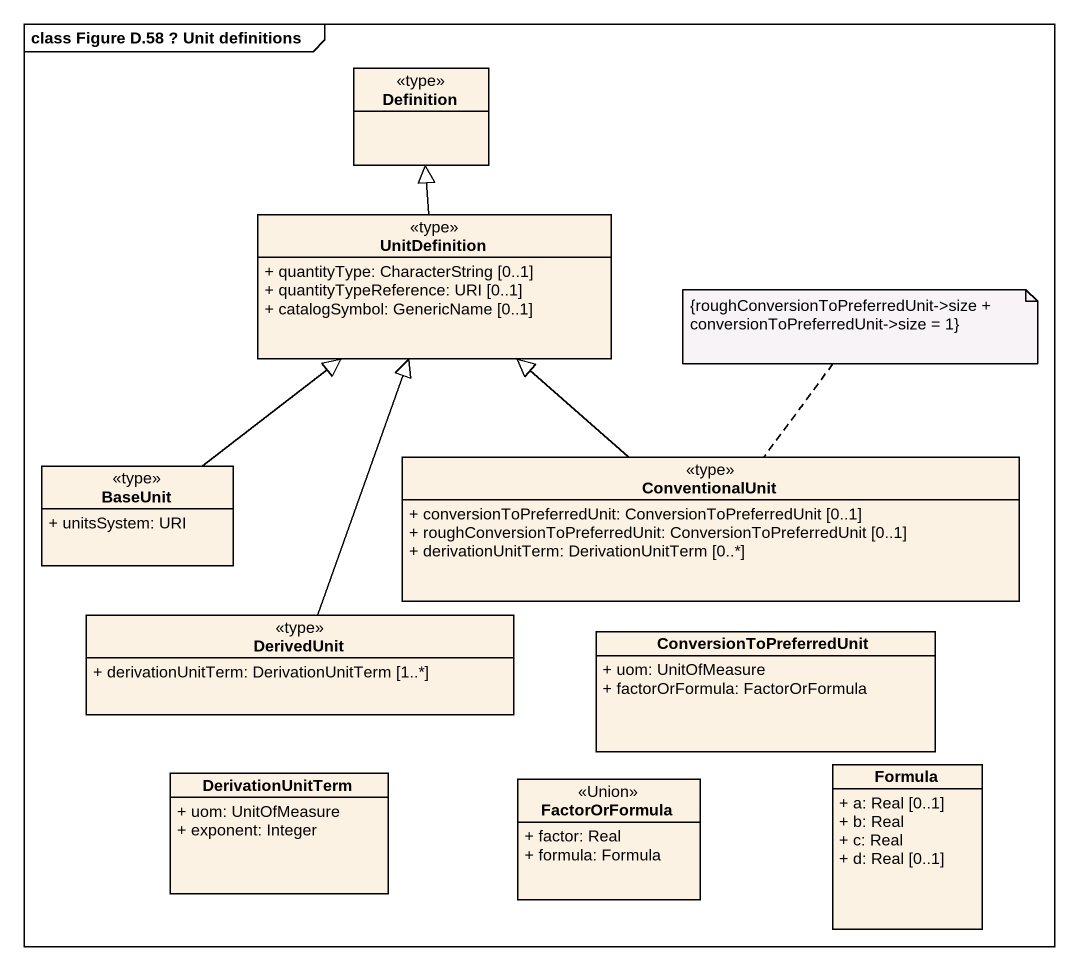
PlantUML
@startuml
mainframe class Figure D.58 ? Unit definitions
hide circle
hide empty members
skinparam classAttributeIconSize 0
class Definition <<type>>
class UnitDefinition <<type>> {
  + quantityType: CharacterString [0..1]
  + quantityTypeReference: URI [0..1]
  + catalogSymbol: GenericName [0..1]
}
class BaseUnit <<type>> {
  + unitsSystem: URI
}
class ConventionalUnit <<type>> {
  + conversionToPreferredUnit: ConversionToPreferredUnit [0..1]
  + roughConversionToPreferredUnit: ConversionToPreferredUnit [0..1]
  + derivationUnitTerm: DerivationUnitTerm [0..*]
}
class DerivedUnit <<type>> {
  + derivationUnitTerm: DerivationUnitTerm [1..*]
}
class ConversionToPreferredUnit {
  + uom: UnitOfMeasure
  + factorOrFormula: FactorOrFormula
}
class DerivationUnitTerm {
  + uom: UnitOfMeasure
  + exponent: Integer
}
class FactorOrFormula <<Union>> {
  + factor: Real
  + formula: Formula
}
class Formula {
  + a: Real [0..1]
  + b: Real
  + c: Real
  + d: Real [0..1]
}
UnitDefinition -up-|> Definition
BaseUnit -up-|> UnitDefinition
ConventionalUnit -up-|> UnitDefinition
DerivedUnit -up-|> UnitDefinition
note top of ConventionalUnit : {roughConversionToPreferredUnit->size + conversionToPreferredUnit->size = 1}
@enduml
